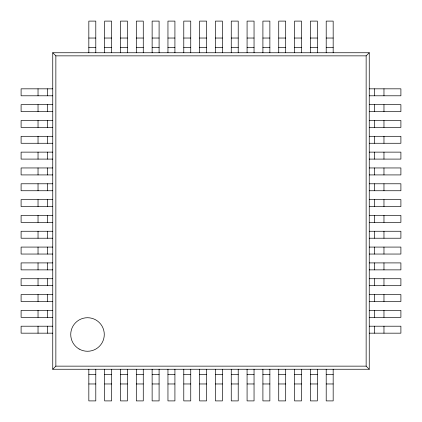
<?xml version="1.0" encoding="UTF-8"?>
<svg xmlns="http://www.w3.org/2000/svg" width="422" height="422" viewBox="0 0 422 422"><rect width="100%" height="100%" fill="white"/><g stroke="black" fill="none" stroke-linecap="round" stroke-linejoin="round"><path stroke-width="0.63" d="M52.75 369.25L55.857 366.143L366.143 366.143L369.25 369.25L369.25 52.75L52.75 52.75L52.75 369.25L369.25 369.25M366.143 366.143L366.143 55.857L369.25 52.75M88.831 38.033L95.794 38.033M104.656 38.033L111.619 38.033M120.481 38.033L127.444 38.033M136.306 38.033L143.269 38.033M152.131 38.033L159.094 38.033M167.956 38.033L174.919 38.033M183.781 38.033L190.744 38.033M199.606 38.033L206.569 38.033M215.431 38.033L222.394 38.033M231.256 38.033L238.219 38.033M247.081 38.033L254.044 38.033M262.906 38.033L269.869 38.033M278.731 38.033L285.694 38.033M294.556 38.033L301.519 38.033M310.381 38.033L317.344 38.033M326.206 38.033L333.169 38.033M88.831 47.633L95.794 47.633M104.656 47.633L111.619 47.633M120.481 47.633L127.444 47.633M136.306 47.633L143.269 47.633M152.131 47.633L159.094 47.633M167.956 47.633L174.919 47.633M183.781 47.633L190.744 47.633M199.606 47.633L206.569 47.633M215.431 47.633L222.394 47.633M231.256 47.633L238.219 47.633M247.081 47.633L254.044 47.633M262.906 47.633L269.869 47.633M278.731 47.633L285.694 47.633M294.556 47.633L301.519 47.633M310.381 47.633L317.344 47.633M326.206 47.633L333.169 47.633M52.75 52.75L55.857 55.857L366.143 55.857M52.75 88.831L21.1 88.831L21.1 95.794L52.75 95.794M369.25 88.831L400.9 88.831L400.9 95.794L369.25 95.794M52.75 104.656L21.1 104.656L21.1 111.619L52.75 111.619M369.25 104.656L400.9 104.656L400.9 111.619L369.25 111.619M52.75 120.481L21.1 120.481L21.1 127.444L52.75 127.444M369.25 120.481L400.9 120.481L400.9 127.444L369.25 127.444M52.75 136.306L21.1 136.306L21.1 143.269L52.75 143.269M369.25 136.306L400.9 136.306L400.9 143.269L369.25 143.269M52.75 152.131L21.1 152.131L21.1 159.094L52.75 159.094M369.25 152.131L400.9 152.131L400.9 159.094L369.25 159.094M52.75 167.956L21.1 167.956L21.1 174.919L52.75 174.919M369.25 167.956L400.9 167.956L400.9 174.919L369.25 174.919M52.75 183.781L21.1 183.781L21.1 190.744L52.75 190.744M369.25 183.781L400.9 183.781L400.9 190.744L369.25 190.744M52.75 199.606L21.1 199.606L21.1 206.569L52.75 206.569M369.25 199.606L400.9 199.606L400.9 206.569L369.25 206.569M52.75 215.431L21.1 215.431L21.1 222.394L52.75 222.394M369.25 215.431L400.9 215.431L400.9 222.394L369.25 222.394M52.75 231.256L21.1 231.256L21.1 238.219L52.75 238.219M369.25 231.256L400.9 231.256L400.9 238.219L369.25 238.219M52.75 247.081L21.1 247.081L21.1 254.044L52.75 254.044M369.25 247.081L400.9 247.081L400.9 254.044L369.25 254.044M52.75 262.906L21.1 262.906L21.1 269.869L52.75 269.869M369.25 262.906L400.9 262.906L400.9 269.869L369.25 269.869M52.75 278.731L21.1 278.731L21.1 285.694L52.75 285.694M369.25 278.731L400.9 278.731L400.9 285.694L369.25 285.694M52.75 294.556L21.1 294.556L21.1 301.519L52.75 301.519M369.25 294.556L400.9 294.556L400.9 301.519L369.25 301.519M52.75 310.381L21.1 310.381L21.1 317.344L52.75 317.344M369.25 310.381L400.9 310.381L400.9 317.344L369.25 317.344M52.75 326.206L21.1 326.206L21.1 333.169L52.75 333.169M369.25 326.206L400.9 326.206L400.9 333.169L369.25 333.169M88.831 374.367L95.794 374.367M104.656 374.367L111.619 374.367M120.481 374.367L127.444 374.367M136.306 374.367L143.269 374.367M152.131 374.367L159.094 374.367M167.956 374.367L174.919 374.367M183.781 374.367L190.744 374.367M199.606 374.367L206.569 374.367M215.431 374.367L222.394 374.367M231.256 374.367L238.219 374.367M247.081 374.367L254.044 374.367M262.906 374.367L269.869 374.367M278.731 374.367L285.694 374.367M294.556 374.367L301.519 374.367M310.381 374.367L317.344 374.367M326.206 374.367L333.169 374.367M88.831 383.967L95.794 383.967M104.656 383.967L111.619 383.967M120.481 383.967L127.444 383.967M136.306 383.967L143.269 383.967M152.131 383.967L159.094 383.967M167.956 383.967L174.919 383.967M183.781 383.967L190.744 383.967M199.606 383.967L206.569 383.967M215.431 383.967L222.394 383.967M231.256 383.967L238.219 383.967M247.081 383.967L254.044 383.967M262.906 383.967L269.869 383.967M278.731 383.967L285.694 383.967M294.556 383.967L301.519 383.967M310.381 383.967L317.344 383.967M326.206 383.967L333.169 383.967M383.967 88.831L383.967 95.794M383.967 104.656L383.967 111.619M383.967 120.481L383.967 127.444M383.967 136.306L383.967 143.269M383.967 152.131L383.967 159.094M383.967 167.956L383.967 174.919M383.967 183.781L383.967 190.744M383.967 199.606L383.967 206.569M383.967 215.431L383.967 222.394M383.967 231.256L383.967 238.219M383.967 247.081L383.967 254.044M383.967 262.906L383.967 269.869M383.967 278.731L383.967 285.694M383.967 294.556L383.967 301.519M383.967 310.381L383.967 317.344M383.967 326.206L383.967 333.169M374.367 88.831L374.367 95.794M374.367 104.656L374.367 111.619M374.367 120.481L374.367 127.444M374.367 136.306L374.367 143.269M374.367 152.131L374.367 159.094M374.367 167.956L374.367 174.919M374.367 183.781L374.367 190.744M374.367 199.606L374.367 206.569M374.367 215.431L374.367 222.394M374.367 231.256L374.367 238.219M374.367 247.081L374.367 254.044M374.367 262.906L374.367 269.869M374.367 278.731L374.367 285.694M374.367 294.556L374.367 301.519M374.367 310.381L374.367 317.344M374.367 326.206L374.367 333.169M333.169 52.75L333.169 21.1L326.206 21.1L326.206 52.75M333.169 369.25L333.169 400.9L326.206 400.9L326.206 369.25M317.344 52.75L317.344 21.1L310.381 21.1L310.381 52.75M317.344 369.25L317.344 400.9L310.381 400.9L310.381 369.25M301.519 52.75L301.519 21.1L294.556 21.1L294.556 52.75M301.519 369.25L301.519 400.9L294.556 400.9L294.556 369.25M285.694 52.75L285.694 21.1L278.731 21.1L278.731 52.75M285.694 369.25L285.694 400.9L278.731 400.9L278.731 369.25M269.869 52.75L269.869 21.1L262.906 21.1L262.906 52.75M269.869 369.25L269.869 400.9L262.906 400.9L262.906 369.25M254.044 52.75L254.044 21.1L247.081 21.1L247.081 52.75M254.044 369.25L254.044 400.9L247.081 400.9L247.081 369.25M238.219 52.75L238.219 21.1L231.256 21.1L231.256 52.75M238.219 369.25L238.219 400.9L231.256 400.9L231.256 369.25M222.394 52.75L222.394 21.1L215.431 21.1L215.431 52.75M222.394 369.25L222.394 400.9L215.431 400.9L215.431 369.25M206.569 52.75L206.569 21.1L199.606 21.1L199.606 52.75M206.569 369.25L206.569 400.9L199.606 400.9L199.606 369.25M190.744 52.75L190.744 21.1L183.781 21.1L183.781 52.75M190.744 369.25L190.744 400.9L183.781 400.9L183.781 369.25M174.919 52.75L174.919 21.1L167.956 21.1L167.956 52.75M174.919 369.25L174.919 400.9L167.956 400.9L167.956 369.25M159.094 52.75L159.094 21.1L152.131 21.1L152.131 52.75M159.094 369.25L159.094 400.9L152.131 400.9L152.131 369.25M143.269 52.75L143.269 21.1L136.306 21.1L136.306 52.75M143.269 369.25L143.269 400.9L136.306 400.9L136.306 369.25M127.444 52.75L127.444 21.1L120.481 21.1L120.481 52.75M127.444 369.25L127.444 400.9L120.481 400.9L120.481 369.25M111.619 52.75L111.619 21.1L104.656 21.1L104.656 52.75M111.619 369.25L111.619 400.9L104.656 400.9L104.656 369.25M95.794 52.75L95.794 21.1L88.831 21.1L88.831 52.75M95.794 369.25L95.794 400.9L88.831 400.9L88.831 369.25M55.857 55.857L55.857 366.143M47.633 88.831L47.633 95.794M47.633 104.656L47.633 111.619M47.633 120.481L47.633 127.444M47.633 136.306L47.633 143.269M47.633 152.131L47.633 159.094M47.633 167.956L47.633 174.919M47.633 183.781L47.633 190.744M47.633 199.606L47.633 206.569M47.633 215.431L47.633 222.394M47.633 231.256L47.633 238.219M47.633 247.081L47.633 254.044M47.633 262.906L47.633 269.869M47.633 278.731L47.633 285.694M47.633 294.556L47.633 301.519M47.633 310.381L47.633 317.344M47.633 326.206L47.633 333.169M38.033 88.831L38.033 95.794M38.033 104.656L38.033 111.619M38.033 120.481L38.033 127.444M38.033 136.306L38.033 143.269M38.033 152.131L38.033 159.094M38.033 167.956L38.033 174.919M38.033 183.781L38.033 190.744M38.033 199.606L38.033 206.569M38.033 215.431L38.033 222.394M38.033 231.256L38.033 238.219M38.033 247.081L38.033 254.044M38.033 262.906L38.033 269.869M38.033 278.731L38.033 285.694M38.033 294.556L38.033 301.519M38.033 310.381L38.033 317.344M38.033 326.206L38.033 333.169M79.12 349.02A16.774 16.774 0 0 0 104.281 334.493A16.774 16.774 0 0 0 79.12 319.966A16.774 16.774 0 0 0 79.12 349.02"/></g></svg>
